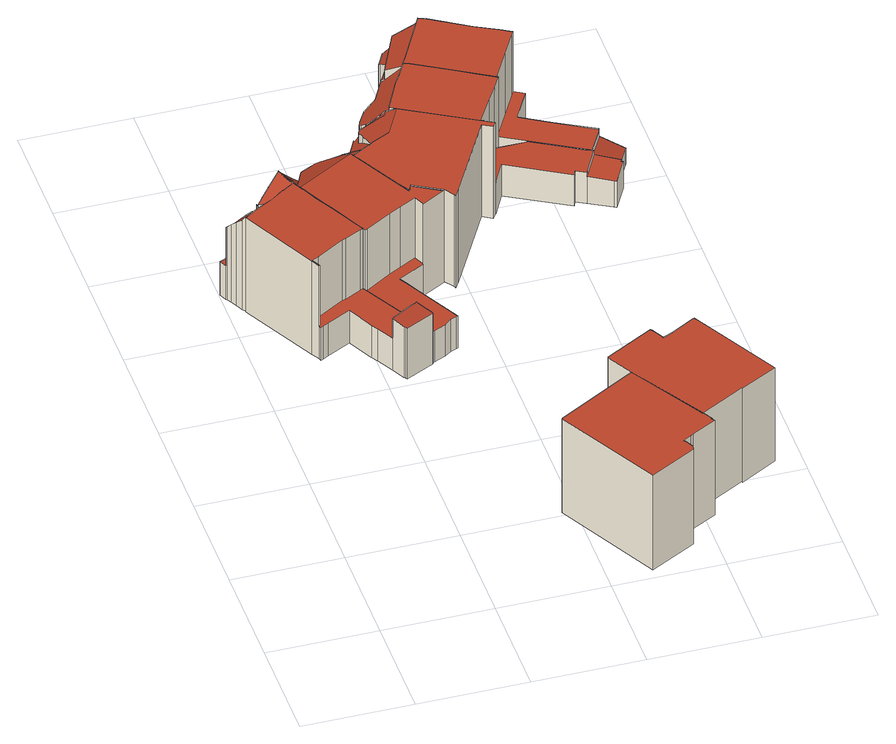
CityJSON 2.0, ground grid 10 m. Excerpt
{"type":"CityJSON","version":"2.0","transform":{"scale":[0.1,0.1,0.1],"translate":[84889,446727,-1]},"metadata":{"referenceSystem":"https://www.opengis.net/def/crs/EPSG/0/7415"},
"CityObjects":{
"building1":{"type":"Building","attributes":{"dak_type":"slanted","data_area":77.4,"data_coverage":0.861,"geconstateerd":false,"gid":18958410,"h_dak_50p":9.56,"h_dak_70p":9.59,"h_dak_max":9.91,"h_dak_min":3.01,"h_maaiveld":-0.294,"kas_warenhuis":false,"lod11_replace":false,"ondergronds_type":"above ground","oorspronkelijkbouwjaar":1921,"pw_actueel":"yes","pw_bron":"ahn3","reconstructie_methode":"tudelft3d-geoflow","reconstruction_skipped":false,"rmse_lod12":3.36,"rmse_lod13":0.885,"rmse_lod22":0.15,"rn":1,"status":"Pand in gebruik","t_run":150.72,"val3dity_codes_lod12":"[]","val3dity_codes_lod13":"[]","val3dity_codes_lod22":"[]"},"children":["building1-1"]},
"building1-1":{"type":"BuildingPart","parents":["building1"],"geometry":[{"type":"Solid","lod":"2.2","boundaries":[[[[0,1,2,3,4,5,6,7,8,9,10,11,12,13,14,15,16,17,18,19,20,21,22,23,24,25,26,27,28,29,30,31,32,33,34,35,36,37,38,39,40,41,42,43,44]],[[45,46,18,17,47]],[[48,49,46,45]],[[50,51,49,48]],[[52,33,32,53]],[[54,35,34,55,56]],[[57,9,8,58]],[[59,60,61,62]],[[55,34,33,52]],[[63,15,14,64]],[[65,66,67]],[[68,69,70,71]],[[72,73,11,10,74]],[[66,65,75,76]],[[77,36,35,54]],[[76,75,78,79]],[[80,81,82,83]],[[84,3,2,85,86]],[[87,88,89]],[[73,72,67]],[[90,19,18,46]],[[91,16,15,63]],[[92,37,36,77]],[[71,70,92]],[[93,94,95,96]],[[53,32,31,97]],[[56,55,94,93]],[[98,23,22,99]],[[99,22,21,100]],[[58,8,7,101]],[[102,12,11,73]],[[103,13,12,102]],[[104,28,27,105]],[[106,107,105,108]],[[85,2,1,109]],[[110,0,44,111]],[[112,113,114,115]],[[83,82,116,117]],[[118,30,29,119]],[[97,31,30,118]],[[120,41,40,121]],[[96,95,60,59]],[[122,123,42,41,120]],[[124,125,123,122]],[[126,43,42,123]],[[111,44,43,126]],[[115,114,125,124]],[[87,5,4,127]],[[127,4,3,84,128]],[[86,85,113,112]],[[129,6,5,87]],[[74,10,9,57]],[[130,131,132,133]],[[119,29,28,104]],[[100,21,20,134,135]],[[134,20,19,90]],[[135,134,131,130]],[[133,132,107,106]],[[136,24,23,98]],[[101,7,6,129]],[[79,78,81,80]],[[47,17,16,91]],[[109,1,0,110]],[[128,84,88,87]],[[64,14,13,103]],[[137,39,38,138]],[[121,40,39,137]],[[138,38,37,92]],[[117,116,69,68]],[[108,105,27,26,139]],[[139,26,25,140]],[[140,25,24,136]],[[62,61,51,50]],[[63,64,103,102,73,67,66,76,79,80,83,117,68,71,92,77,54,56,93,96,59,62,50,48,45,47,91]],[[109,110,111,126,123,125,114,113,85]],[[116,82,81,78,75,141,142,89,88,84,86,112,115,124,122,120,121,137,138,92,70,69]],[[140,136,98,99,100,135,130,133,106,108,139]],[[65,67,72,74,57,58,101,129,87,127,128,87,89,142,141,75]],[[118,119,104,105,107,132,131,134,90,46,49,51,61,60,95,94,55,52,53,97]]]],"semantics":{"surfaces":[{"type":"GroundSurface"},{"type":"WallSurface","on_footprint_edge":true},{"type":"WallSurface","on_footprint_edge":false},{"type":"RoofSurface"}],"values":[[0,1,2,2,1,1,1,2,1,1,2,2,1,2,1,2,2,1,2,2,1,1,1,2,2,1,2,1,1,1,1,1,1,2,1,1,2,2,1,1,1,2,1,2,1,1,2,1,1,2,1,1,2,1,1,1,2,2,1,1,2,1,1,2,1,1,1,1,2,1,1,1,2,3,3,3,3,3,3]]}}]},
"building2":{"type":"Building","attributes":{"dak_type":"slanted","data_area":81.19,"data_coverage":0.872,"geconstateerd":false,"gid":18958411,"h_dak_50p":9.51,"h_dak_70p":9.56,"h_dak_max":9.83,"h_dak_min":2.84,"h_maaiveld":-0.256,"kas_warenhuis":false,"lod11_replace":false,"ondergronds_type":"above ground","oorspronkelijkbouwjaar":1921,"pw_actueel":"yes","pw_bron":"ahn3","reconstructie_methode":"tudelft3d-geoflow","reconstruction_skipped":false,"rmse_lod12":3.67,"rmse_lod13":0.505,"rmse_lod22":0.133,"rn":1,"status":"Pand in gebruik","t_run":146.83,"val3dity_codes_lod12":"[]","val3dity_codes_lod13":"[]","val3dity_codes_lod22":"[]"},"children":["building2-1"]},
"building2-1":{"type":"BuildingPart","parents":["building2"],"geometry":[{"type":"Solid","lod":"2.2","boundaries":[[[[143,144,145,146,147,148,149,150,151,152,153,154,155,156,157,158,159,160,161,162,163,164,165,166,167,168,169,170,171,172,22,173,174,175,19,176,177,178,12,179,180,181,8,182,183,184]],[[185,160,159,186]],[[187,161,160,185]],[[188,189,190,191]],[[192,193,194,195]],[[196,153,152,197]],[[198,199,200,201]],[[202,168,167,203]],[[204,205,206]],[[207,164,163,194]],[[208,151,150,209,210]],[[209,150,149,211]],[[212,213,214,215]],[[216,217,218,219]],[[220,182,8,221]],[[221,8,181,222]],[[223,177,176,224]],[[225,180,179,226]],[[195,194,163,162,227]],[[227,162,161,187]],[[228,225,205,204]],[[222,181,180,225,228]],[[217,175,174,229]],[[230,19,175,217,216]],[[219,218,231,232]],[[233,165,164,207]],[[229,174,173,234]],[[235,170,169,236]],[[237,171,170,235]],[[203,167,166,238]],[[239,178,177,223]],[[240,241,242,243]],[[201,200,206]],[[224,176,19,230]],[[226,179,12,244]],[[238,166,165,233]],[[245,146,145,246]],[[247,148,147,248]],[[248,147,146,245]],[[210,209,249,250]],[[191,190,251,252]],[[253,158,157,254]],[[189,156,155,255]],[[254,157,156,189,188]],[[256,154,153,196]],[[257,183,182,220]],[[258,143,184,259]],[[260,144,143,258]],[[232,231,213,212]],[[261,262,246,199,198]],[[234,173,22,263]],[[263,22,172,264]],[[264,172,171,237]],[[199,246,145,144,260]],[[243,242,265,266]],[[266,265,267,262,261]],[[255,155,154,256]],[[197,152,151,208]],[[252,251,241,240]],[[236,169,168,202]],[[215,214,193,192]],[[211,149,148,247]],[[244,12,178,239]],[[259,184,183,257]],[[250,249,267,265]],[[186,159,158,253]],[[222,228,204,206,200,199,260,258,259,257,220,221]],[[216,219,232,212,215,192,195,227,187,185,186,268,269,239,223,224,230]],[[241,251,190,189,255,256,196,197,208,210,250,265,242]],[[235,236,202,203,238,233,207,194,193,214,213,231,218,217,229,234,263,264,237]],[[267,249,209,211,247,248,245,246,262]],[[252,240,243,266,261,198,201,206,205,225,226,244,239,269,268,186,253,254,188,191]]]],"semantics":{"surfaces":[{"type":"GroundSurface"},{"type":"WallSurface","on_footprint_edge":true},{"type":"WallSurface","on_footprint_edge":false},{"type":"RoofSurface"}],"values":[[0,1,1,2,2,1,2,1,2,1,1,1,2,2,1,1,1,1,1,1,2,1,1,1,2,1,1,1,1,1,1,2,2,1,1,1,1,1,1,2,2,1,1,1,1,1,1,1,2,2,1,1,1,1,2,2,1,1,2,1,2,1,1,1,2,1,3,3,3,3,3,3]]}}]},
"building3":{"type":"Building","attributes":{"dak_type":"horizontal","data_area":84.84,"data_coverage":0.972,"geconstateerd":false,"gid":18958742,"h_dak_50p":9.96,"h_dak_70p":9.98,"h_dak_max":10.19,"h_dak_min":9.77,"h_maaiveld":-0.113,"kas_warenhuis":false,"lod11_replace":false,"ondergronds_type":"above ground","oorspronkelijkbouwjaar":1921,"pw_actueel":"yes","pw_bron":"ahn3","reconstructie_methode":"tudelft3d-geoflow","reconstruction_skipped":false,"rmse_lod12":0.0472,"rmse_lod13":0.0499,"rmse_lod22":0.0369,"rn":1,"status":"Pand in gebruik","t_run":108.91,"val3dity_codes_lod12":"[]","val3dity_codes_lod13":"[]","val3dity_codes_lod22":"[]"},"children":["building3-1"]},
"building3-1":{"type":"BuildingPart","parents":["building3"],"geometry":[{"type":"Solid","lod":"2.2","boundaries":[[[[270,271,272,273,274,275,276,277,278,279,280,281,282,283,284,285]],[[286,277,276,287]],[[288,282,281,289]],[[290,283,282,288]],[[291,275,274,292]],[[292,274,273,293]],[[293,273,272,294]],[[287,276,275,291]],[[295,278,277,286]],[[296,279,278,295]],[[297,280,279,296]],[[289,281,280,297]],[[298,270,285,299]],[[294,272,271,300]],[[300,271,270,298]],[[301,284,283,290]],[[299,285,284,301]],[[288,289,297,296,295,286,287,291,292,293,294,300,298,299,301,290]]]],"semantics":{"surfaces":[{"type":"GroundSurface"},{"type":"WallSurface","on_footprint_edge":true},{"type":"RoofSurface"}],"values":[[0,1,1,1,1,1,1,1,1,1,1,1,1,1,1,1,1,2]]}}]},
"building4":{"type":"Building","attributes":{"dak_type":"slanted","data_area":82.03,"data_coverage":0.891,"geconstateerd":false,"gid":18958412,"h_dak_50p":9.59,"h_dak_70p":9.6,"h_dak_max":9.78,"h_dak_min":6.23,"h_maaiveld":-0.251,"kas_warenhuis":false,"lod11_replace":false,"ondergronds_type":"above ground","oorspronkelijkbouwjaar":1916,"pw_actueel":"yes","pw_bron":"ahn3","reconstructie_methode":"tudelft3d-geoflow","reconstruction_skipped":false,"rmse_lod12":0.577,"rmse_lod13":1.54,"rmse_lod22":0.0698,"rn":1,"status":"Pand in gebruik","t_run":108.77,"val3dity_codes_lod12":"[]","val3dity_codes_lod13":"[]","val3dity_codes_lod22":"[]"},"children":["building4-1"]},
"building4-1":{"type":"BuildingPart","parents":["building4"],"geometry":[{"type":"Solid","lod":"2.2","boundaries":[[[[302,303,304,305,306,307,308,309,310,311,312,313,314,315,316,317,318,319,320,321,322,323,324,325,326,327,328,329,330,331,332]],[[333,306,305,334]],[[335,330,329,336]],[[337,326,325,338]],[[339,328,327,340]],[[341,342,343,344]],[[338,325,324,345]],[[346,317,316,347]],[[344,343,348,349]],[[349,348,350,351]],[[352,313,312,353]],[[354,309,308,355]],[[356,310,309,354]],[[357,311,310,356]],[[353,312,311,357]],[[358,320,319,359]],[[360,361,362,363]],[[364,365,307,306,333]],[[342,341,366]],[[367,368,369,370]],[[345,324,323,371]],[[371,323,322,372]],[[372,322,321,373]],[[370,369,361,360]],[[374,375,376]],[[334,305,304,377]],[[375,374,367,370]],[[378,318,317,346]],[[359,319,318,378]],[[340,327,326,337]],[[363,362,377,379]],[[379,377,304,303,380]],[[355,308,307,365]],[[369,368,365,364]],[[381,302,332,382]],[[380,303,302,381]],[[347,316,315,383]],[[383,315,314,384]],[[384,314,313,352]],[[351,350,385,386]],[[386,385,387]],[[373,321,320,358]],[[336,329,328,339]],[[388,331,330,335]],[[382,332,331,388]],[[333,334,377,362,361,369,364]],[[351,386,387,389,367,374,376,390,358,359,378,391,366,341,344,349]],[[346,347,383,384,352,353,357,356,354,355,365,368,367,389,387,385,350,348,343,342,366,391,378]],[[382,388,335,336,339,340,337,338,345,371,372,373,358,390,376,375,370,360,363,379,380,381]]]],"semantics":{"surfaces":[{"type":"GroundSurface"},{"type":"WallSurface","on_footprint_edge":true},{"type":"WallSurface","on_footprint_edge":false},{"type":"RoofSurface"}],"values":[[0,1,1,1,1,2,1,1,2,2,1,1,1,1,1,1,2,1,2,2,1,1,1,2,2,1,2,1,1,1,2,1,1,2,1,1,1,1,1,2,2,1,1,1,1,3,3,3,3]]}}]},
"building5":{"type":"Building","attributes":{"dak_type":"horizontal","data_area":83.91,"data_coverage":0.957,"geconstateerd":false,"gid":18958743,"h_dak_50p":9.93,"h_dak_70p":9.94,"h_dak_max":10.13,"h_dak_min":9.83,"h_maaiveld":-0.022,"kas_warenhuis":false,"lod11_replace":false,"ondergronds_type":"above ground","oorspronkelijkbouwjaar":1921,"pw_actueel":"yes","pw_bron":"ahn3","reconstructie_methode":"tudelft3d-geoflow","reconstruction_skipped":false,"rmse_lod12":0.0391,"rmse_lod13":0.0397,"rmse_lod22":0.0361,"rn":1,"status":"Pand in gebruik","t_run":99.94,"val3dity_codes_lod12":"[]","val3dity_codes_lod13":"[]","val3dity_codes_lod22":"[]"},"children":["building5-1"]},
"building5-1":{"type":"BuildingPart","parents":["building5"],"geometry":[{"type":"Solid","lod":"2.2","boundaries":[[[[392,393,394,395,396,397,398,399,400,401,402,403,404,405,406,407,408,409]],[[410,394,393,296]],[[296,393,392,411]],[[411,392,409,412]],[[413,396,395,286]],[[414,398,397,415]],[[415,397,396,413]],[[286,395,394,410]],[[416,407,406,417]],[[418,405,404,419]],[[412,409,408,420]],[[420,408,407,416]],[[421,402,401,422]],[[422,401,400,423]],[[423,400,399,424]],[[425,403,402,421]],[[419,404,403,425]],[[417,406,405,418]],[[424,399,398,414]],[[415,413,286,410,296,411,412,420,416,417,418,419,425,421,422,423,424,414]]]],"semantics":{"surfaces":[{"type":"GroundSurface"},{"type":"WallSurface","on_footprint_edge":true},{"type":"RoofSurface"}],"values":[[0,1,1,1,1,1,1,1,1,1,1,1,1,1,1,1,1,1,1,2]]}}]},
"building6":{"type":"Building","attributes":{"dak_type":"slanted","data_area":84.41,"data_coverage":0.852,"geconstateerd":false,"gid":18958497,"h_dak_50p":9.52,"h_dak_70p":9.55,"h_dak_max":10.44,"h_dak_min":1.89,"h_maaiveld":-0.344,"kas_warenhuis":false,"lod11_replace":false,"ondergronds_type":"above ground","oorspronkelijkbouwjaar":1921,"pw_actueel":"yes","pw_bron":"ahn3","reconstructie_methode":"tudelft3d-geoflow","reconstruction_skipped":false,"rmse_lod12":3.81,"rmse_lod13":0.992,"rmse_lod22":0.172,"rn":1,"status":"Pand in gebruik","t_run":209.67,"val3dity_codes_lod12":"[]","val3dity_codes_lod13":"[]","val3dity_codes_lod22":"[]"},"children":["building6-1"]},
"building6-1":{"type":"BuildingPart","parents":["building6"],"geometry":[{"type":"Solid","lod":"2.2","boundaries":[[[[426,427,428,429,430,431,432,433,434,435,436,437,438,439,440,441,442,443,444,445,446,447,448,449,450,451,452,453,454,455,456,457,458,459,460,461,462,463,464,465,466,467]],[[468,453,452,469]],[[470,471,472,473]],[[474,475,445,444,358]],[[476,477,478,479]],[[480,437,436,481,482]],[[483,428,427,484]],[[485,486,487,488]],[[488,487,471,470]],[[484,427,426,489]],[[490,454,453,468]],[[491,455,492]],[[482,481,493,494]],[[495,464,463,496]],[[481,436,435,497]],[[498,499,500,501]],[[502,462,461,503]],[[503,461,460,504]],[[505,446,445,475]],[[506,507,475,474]],[[501,500,508,509]],[[509,508,507,506]],[[510,511,499,498]],[[512,502,511,510]],[[496,463,462,502,512]],[[469,452,451,513]],[[492,455,454,490]],[[513,451,450,514]],[[515,457,456,516]],[[517,449,448,518]],[[514,450,449,517]],[[358,444,443,519]],[[378,447,446,505]],[[518,448,447,378]],[[516,456,455,491]],[[520,458,457,515]],[[521,459,458,520]],[[504,460,459,521]],[[522,429,428,483]],[[523,431,430,524]],[[525,432,431,523]],[[526,524,430,429,522]],[[473,472,479,527]],[[497,435,434,528]],[[528,434,433,529]],[[529,433,432,525]],[[494,493,524,526]],[[489,426,467,530,531]],[[486,442,441,532]],[[519,443,442,486,485]],[[532,441,440,533]],[[533,440,439,534]],[[527,479,478,535,536]],[[531,530,477,476]],[[536,535,466,465,537]],[[537,465,464,495]],[[534,439,438,538]],[[530,467,466,535]],[[538,438,437,480]],[[500,499,511,502,503,504,521,520,515,516,491,492,490,468,469,513,514,517,518,378,505,475,507,508]],[[529,525,523,524,493,481,497,528]],[[531,476,479,472,471,487,486,532,533,534,538,480,482,494,526,522,483,484,489]],[[537,495,496,512,510,498,501,509,506,474,358,519,485,488,470,473,527,536]],[[530,535,478,477]]]],"semantics":{"surfaces":[{"type":"GroundSurface"},{"type":"WallSurface","on_footprint_edge":true},{"type":"WallSurface","on_footprint_edge":false},{"type":"RoofSurface"}],"values":[[0,1,2,1,2,1,1,2,2,1,1,1,2,1,1,2,1,1,1,2,2,2,2,2,1,1,1,1,1,1,1,1,1,1,1,1,1,1,1,1,1,1,2,1,1,1,2,1,1,1,1,1,2,2,1,1,1,1,1,3,3,3,3,3]]}}]},
"building7":{"type":"Building","attributes":{"dak_type":"slanted","data_area":83.65,"data_coverage":0.9,"geconstateerd":false,"gid":17147217,"h_dak_50p":9.51,"h_dak_70p":9.55,"h_dak_max":9.75,"h_dak_min":1.43,"h_maaiveld":-0.348,"kas_warenhuis":false,"lod11_replace":false,"ondergronds_type":"above ground","oorspronkelijkbouwjaar":1921,"pw_actueel":"yes","pw_bron":"ahn3","reconstructie_methode":"tudelft3d-geoflow","reconstruction_skipped":false,"rmse_lod12":3.99,"rmse_lod13":0.836,"rmse_lod22":0.3,"rn":1,"status":"Pand in gebruik","t_run":176.33,"val3dity_codes_lod12":"[]","val3dity_codes_lod13":"[]","val3dity_codes_lod22":"[]"},"children":["building7-1"]},
"building7-1":{"type":"BuildingPart","parents":["building7"],"geometry":[{"type":"Solid","lod":"2.2","boundaries":[[[[539,540,541,542,543,544,545,546,547,548,549,550,551,552,553,554,555,556,557,558,559,560,561,562,429,563,463,462,564,460,565,566,567]],[[568,567,566,569]],[[570,539,567,568]],[[571,540,539,570]],[[572,565,460,573]],[[574,562,561,575]],[[575,561,560,576]],[[577,578,551,550,579]],[[579,550,549,580]],[[569,566,565,572]],[[581,554,553,582]],[[583,584,585,586]],[[587,588,589,590]],[[591,543,542,592]],[[592,542,541,593]],[[496,463,563,594,595]],[[573,460,564,596]],[[597,598,502,512]],[[599,596,564,462,502]],[[593,541,540,571]],[[600,544,543,591]],[[595,594,584,583]],[[601,602,596,599]],[[580,549,548,603]],[[593,604,605]],[[606,429,562,574]],[[522,606,588,587]],[[590,589,607,608]],[[609,558,557,607]],[[608,607,557,556,610]],[[610,556,555,611]],[[586,585,612,613]],[[611,555,554,581]],[[582,553,552,614]],[[613,612,578,577]],[[614,552,551,578]],[[576,560,559,615]],[[615,559,558,609]],[[616,545,544,600]],[[512,502,462,463,496]],[[617,618,598,597]],[[594,563,429,606,522]],[[619,620,605,621]],[[622,547,546,620,619]],[[620,546,545,616]],[[603,548,547,622]],[[621,605,618,617]],[[604,593,602,601]],[[596,602,593,571,570,568,569,572,573]],[[575,576,615,609,607,589,588,606,574]],[[594,522,587,590,608,610,611,581,582,614,578,612,585,584]],[[604,601,599,502,598,618,605]],[[579,580,603,622,619,621,617,597,512,496,595,583,586,613,577]],[[620,616,600,591,592,593,605]]]],"semantics":{"surfaces":[{"type":"GroundSurface"},{"type":"WallSurface","on_footprint_edge":true},{"type":"WallSurface","on_footprint_edge":false},{"type":"RoofSurface"}],"values":[[0,1,1,1,1,1,1,1,1,1,1,2,2,1,1,1,1,2,1,1,1,2,2,1,2,1,2,2,1,1,1,2,1,1,2,1,1,1,1,1,2,1,2,1,1,1,2,2,3,3,3,3,3,3]]}}]}
},
"vertices":[
[19,467,7],[24,470,7],[33,467,7],[36,469,7],[36,470,7],[37,469,7],[42,472,7],[48,475,7],[58,480,7],[61,474,7],[62,472,7],[66,465,7],[69,459,7],[71,455,7],[72,454,7],[78,441,7],[88,423,7],[103,394,7],[104,392,7],[105,391,7],[134,338,7],[136,334,7],[143,322,7],[143,321,7],[117,308,7],[116,310,7],[115,311,7],[109,323,7],[101,338,7],[97,344,7],[85,367,7],[63,356,7],[58,353,7],[56,352,7],[55,355,7],[51,362,7],[15,431,7],[15,432,7],[13,435,7],[10,441,7],[7,447,7],[5,450,7],[4,451,7],[1,458,7],[8,461,7],[104,392,105],[104,392,41],[103,394,105],[102,391,105],[102,391,41],[87,383,106],[87,383,41],[56,352,42],[58,353,42],[51,362,106],[55,355,42],[55,355,106],[61,474,108],[58,480,109],[58,366,106],[58,366,42],[83,381,42],[83,381,106],[78,441,106],[72,454,106],[62,462,102],[62,462,106],[65,464,106],[20,435,107],[20,435,106],[17,433,106],[17,433,107],[66,465,108],[66,465,106],[62,472,108],[60,461,101],[60,461,106],[15,431,107],[56,458,101],[56,458,106],[55,458,106],[55,458,101],[44,450,103],[44,450,106],[36,469,82],[33,467,42],[33,467,82],[37,469,86],[37,469,83],[43,465,89],[105,391,41],[88,423,106],[15,432,107],[56,355,106],[56,355,42],[52,363,42],[52,363,106],[63,356,42],[143,321,61],[143,322,61],[136,334,62],[48,475,98],[69,459,106],[71,455,106],[101,338,41],[109,323,41],[110,324,62],[110,324,41],[109,323,62],[24,470,42],[19,467,42],[8,461,43],[31,466,83],[31,466,42],[25,463,42],[25,463,83],[27,440,105],[27,440,107],[85,367,42],[97,344,41],[5,450,85],[7,447,89],[4,451,84],[4,451,43],[13,456,83],[13,456,43],[1,458,43],[36,470,86],[36,469,85],[42,472,91],[133,337,62],[133,337,41],[129,335,41],[129,335,62],[134,338,41],[134,338,62],[117,308,61],[10,441,96],[13,435,102],[115,311,61],[116,310,61],[53,463,96],[51,463,94],
[80,492,7],[81,493,7],[82,494,7],[86,503,7],[87,504,7],[91,506,7],[99,510,7],[106,507,7],[109,506,7],[111,508,7],[112,508,7],[114,504,7],[115,502,7],[119,493,7],[120,492,7],[121,490,7],[123,487,7],[155,428,7],[158,434,7],[183,420,7],[161,408,7],[137,395,7],[140,390,7],[148,375,7],[166,341,7],[169,335,7],[167,334,7],[162,332,7],[156,328,7],[145,323,7],[141,324,7],[116,371,7],[106,390,7],[104,393,7],[102,396,7],[70,458,7],[68,461,7],[67,464,7],[64,468,7],[59,480,7],[59,481,7],[72,488,7],[155,428,105],[123,487,106],[158,434,105],[119,493,102],[119,493,101],[118,494,100],[118,494,101],[161,409,105],[161,409,41],[161,408,41],[161,408,105],[112,508,83],[111,508,83],[82,494,91],[82,494,81],[80,490,84],[80,490,93],[169,335,41],[166,341,41],[68,464,105],[68,464,102],[70,465,102],[137,395,41],[109,506,83],[106,507,41],[106,507,81],[99,510,41],[142,410,105],[142,410,41],[157,418,41],[157,418,105],[106,390,105],[106,390,40],[107,390,40],[107,390,105],[59,480,107],[58,480,108],[64,468,106],[102,396,105],[104,393,105],[67,464,102],[68,461,104],[183,420,105],[67,464,106],[116,371,40],[105,391,105],[131,404,41],[131,404,105],[140,390,41],[141,324,40],[162,332,41],[167,334,41],[156,328,40],[148,375,41],[70,458,106],[109,497,97],[109,497,92],[100,500,85],[100,500,93],[69,459,105],[86,503,41],[82,494,41],[91,506,41],[87,504,41],[98,502,41],[98,502,81],[117,494,99],[117,494,101],[121,490,104],[120,492,103],[115,502,90],[114,504,88],[59,481,107],[80,492,83],[72,488,91],[81,493,82],[86,495,92],[86,495,41],[143,322,40],[145,323,40],[96,501,81],[96,501,91],[96,501,41],[121,486,106],[71,458,106],
[277,43,9],[281,35,9],[280,31,9],[238,8,9],[188,102,9],[189,103,9],[260,143,9],[261,143,9],[262,142,9],[302,74,9],[307,65,9],[306,65,9],[308,62,9],[286,50,9],[283,48,9],[276,44,9],[261,143,109],[260,143,109],[308,62,110],[306,65,110],[286,50,110],[189,103,109],[188,102,109],[238,8,110],[280,31,110],[262,142,109],[302,74,110],[307,65,110],[277,43,110],[276,44,110],[281,35,110],[283,48,110],
[149,439,8],[127,480,8],[124,485,8],[123,486,8],[115,502,8],[121,505,8],[135,513,8],[133,523,8],[132,523,8],[137,532,8],[141,540,8],[142,539,8],[151,542,8],[153,545,8],[154,545,8],[163,540,8],[168,537,8],[174,534,8],[176,533,8],[238,498,8],[249,492,8],[249,491,8],[246,487,8],[237,492,8],[194,416,8],[190,409,8],[189,411,8],[183,420,8],[158,434,8],[156,429,8],[155,428,8],[115,502,92],[123,486,102],[158,434,106],[183,420,106],[194,416,106],[237,492,106],[189,411,106],[190,409,106],[159,533,98],[159,533,95],[148,532,84],[148,532,93],[246,487,106],[163,540,95],[154,545,83],[144,532,81],[144,532,92],[142,529,80],[142,529,91],[142,539,74],[141,540,74],[133,523,75],[135,513,83],[132,523,74],[137,532,74],[176,533,106],[174,534,105],[140,494,106],[140,494,103],[125,485,103],[125,485,106],[121,505,92],[121,505,74],[166,533,101],[141,494,100],[141,494,99],[141,494,103],[141,494,106],[249,491,106],[249,492,106],[238,498,106],[145,497,101],[145,497,106],[161,505,106],[124,485,103],[168,537,102],[124,485,106],[127,480,106],[149,439,106],[155,428,106],[153,545,82],[151,542,82],[143,520,87],[143,520,94],[145,500,100],[156,429,106],[142,496,100],[175,531,106],[167,535,101],
[342,96,10],[302,74,10],[301,74,10],[261,143,10],[248,167,10],[248,168,10],[291,192,10],[292,192,10],[293,191,10],[299,180,10],[299,179,10],[308,183,10],[330,196,10],[331,196,10],[333,193,10],[375,116,10],[376,114,10],[342,95,10],[301,74,110],[342,96,110],[342,95,110],[248,167,109],[291,192,109],[248,168,109],[375,116,109],[333,193,109],[331,196,109],[330,196,109],[376,114,109],[299,179,109],[299,180,109],[293,191,109],[292,192,109],[308,183,109],
[291,537,7],[322,520,7],[332,514,7],[339,511,7],[340,510,7],[360,498,7],[359,496,7],[361,495,7],[348,472,7],[346,473,7],[326,484,7],[317,489,7],[315,484,7],[261,514,7],[250,493,7],[249,492,7],[240,497,7],[239,498,7],[176,533,7],[171,536,7],[170,536,7],[168,537,7],[154,545,7],[153,545,7],[154,547,7],[152,554,7],[151,556,7],[151,557,7],[153,562,7],[160,573,7],[167,575,7],[170,576,7],[171,577,7],[176,586,7],[182,598,7],[197,590,7],[199,588,7],[204,586,7],[238,567,7],[248,561,7],[269,549,7],[290,538,7],[151,557,74],[151,556,75],[239,499,105],[239,499,41],[253,522,41],[253,522,105],[171,536,106],[171,536,104],[290,537,40],[290,537,30],[262,536,29],[262,536,41],[317,489,40],[326,484,36],[326,484,40],[332,514,40],[322,520,40],[240,497,105],[240,497,41],[241,498,41],[241,498,105],[291,537,40],[153,562,74],[160,573,75],[160,573,74],[327,486,36],[327,486,40],[238,567,105],[204,586,106],[346,473,35],[191,574,106],[191,574,103],[185,565,102],[185,565,106],[199,588,103],[197,590,100],[182,598,82],[170,536,103],[171,537,106],[171,537,104],[184,563,102],[184,563,106],[198,587,106],[198,587,103],[199,588,106],[152,554,77],[154,547,83],[170,576,82],[167,575,80],[153,545,83],[154,545,84],[239,498,105],[171,577,82],[176,586,82],[339,511,40],[360,498,35],[340,510,36],[359,496,35],[340,510,40],[262,536,105],[348,472,35],[361,495,35],[290,538,30],[290,538,40],[249,492,41],[250,493,41],[261,514,41],[269,549,29],[269,549,105],[248,561,105],[315,484,40],
[190,629,7],[197,642,7],[205,641,7],[208,647,7],[210,647,7],[211,650,7],[226,642,7],[227,641,7],[229,640,7],[234,638,7],[268,618,7],[288,608,7],[298,602,7],[305,598,7],[307,597,7],[292,570,7],[292,569,7],[318,554,7],[352,535,7],[370,525,7],[372,524,7],[370,521,7],[359,501,7],[359,500,7],[268,550,7],[185,596,7],[185,602,7],[194,618,7],[191,628,7],[191,628,75],[194,618,82],[190,629,74],[197,642,74],[185,602,83],[182,598,83],[359,500,24],[359,501,24],[370,521,24],[298,602,105],[298,602,41],[288,608,105],[268,618,105],[292,570,41],[307,597,41],[269,551,105],[269,551,41],[283,576,41],[283,576,105],[339,512,40],[339,512,33],[351,533,33],[351,533,40],[210,647,82],[208,647,81],[205,641,81],[268,550,41],[268,550,105],[185,596,86],[199,589,106],[199,589,103],[185,596,95],[211,650,82],[187,601,94],[187,601,86],[234,638,106],[205,641,92],[227,640,102],[339,511,33],[352,535,33],[352,535,41],[370,525,25],[318,554,41],[292,569,41],[295,597,41],[295,597,105],[305,598,41],[372,524,24],[226,642,100],[202,594,106],[202,594,103],[227,641,106],[227,641,102],[227,640,106],[229,640,106]
]}
